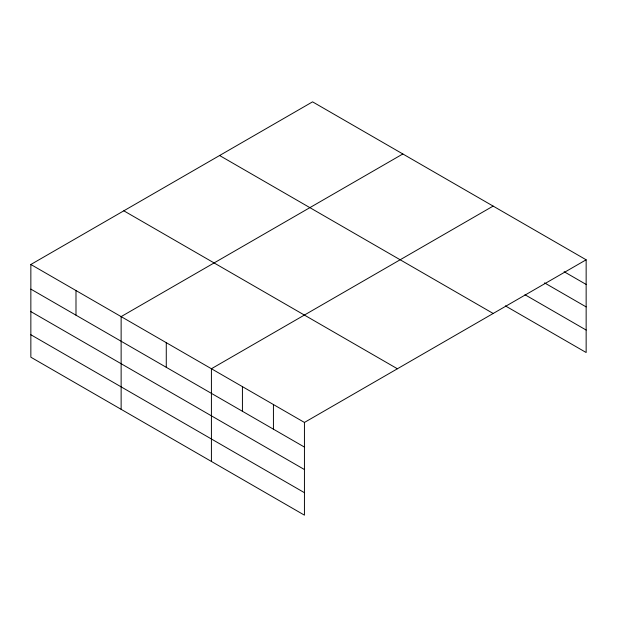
<?xml version="1.0" encoding="UTF-8"?>
<svg xmlns="http://www.w3.org/2000/svg" width="617" height="617" viewBox="0 0 617 617"><rect width="100%" height="100%" fill="white"/><g stroke="black" fill="none" stroke-linecap="round" stroke-linejoin="round"><path stroke-width="0.93" d="M30.85 264.485L304.436 422.444L304.436 515.156L30.85 357.204L30.85 264.485L312.564 101.844L586.15 259.796L586.15 352.515L505.369 305.878M402.847 153.965L121.133 316.614L121.133 409.326M493.13 206.093L211.415 368.735L211.415 461.454M304.436 422.444L586.15 259.796M564.115 271.719L586.15 284.437M544.533 282.879L586.15 306.904M524.951 294.718L586.15 330.049M219.598 155.515L493.184 313.475M123.816 210.813L397.402 368.773M30.85 289.126L304.436 447.078M30.85 311.593L304.436 469.545M30.85 334.738L304.436 492.69M273.431 404.544L273.431 429.177M242.427 386.643L242.427 411.277M166.274 342.674L166.274 367.316M75.991 290.553L75.991 315.187"/></g></svg>
